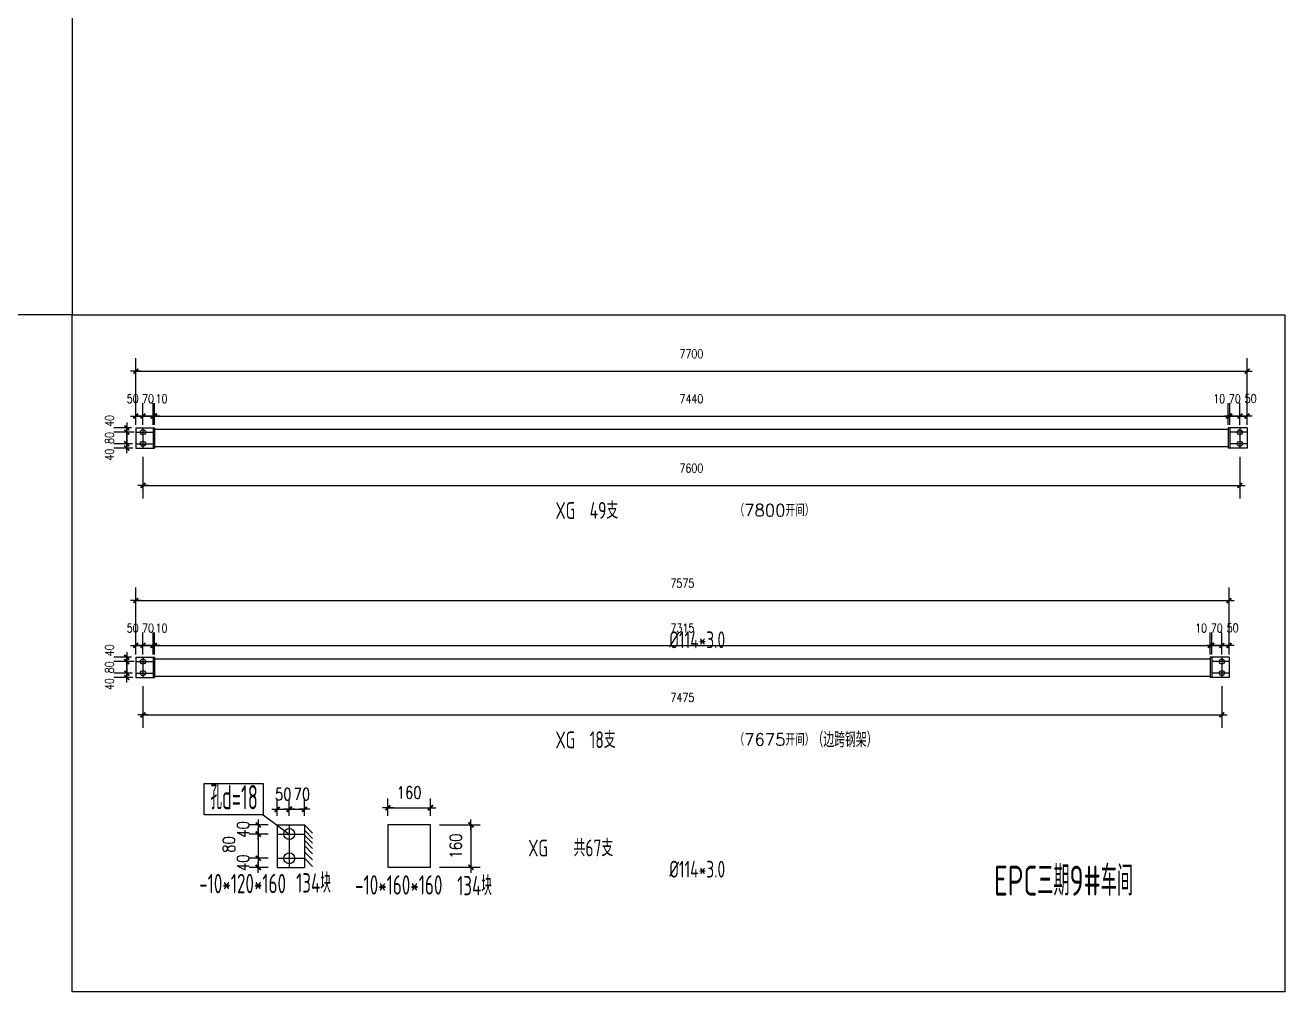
# Model space of a CAD drawing. Header units: millimetres. Extents: x 2451220 to 4527627, y -5186613 to -1639140.
# Drawn here: x 2564312 to 2573040, y -1757795 to -1751096 of the extents above; entities that cross this region are included whole.
import ezdxf
from ezdxf.enums import TextEntityAlignment as Align

# ---------------------------------------------------------------- set-up
doc = ezdxf.new("R2010")
doc.units = ezdxf.units.MM
doc.header["$LTSCALE"] = 1000
doc.header["$PDMODE"] = 34
doc.linetypes.add('CENTER', pattern=[50.8, 31.75, -6.35, 6.35, -6.35])
doc.layers.add('ADIM', color=3, linetype='Continuous')
doc.layers.add('轴线层', color=1, linetype='CENTER', lineweight=15)
doc.layers.add('钢架', color=7, linetype='Continuous', lineweight=25)
doc.styles.add('DIM_FONT', font='simplex.shx', dxfattribs={"width": 0.8, "bigfont": 'hztxt.shx'})
doc.styles.add('hz', font='gbenor.shx', dxfattribs={"width": 0.75, "height": 100, "bigfont": 'gbcbig.shx'})
doc.styles.get("Standard").update_dxf_attribs({"font": 'txt', "bigfont": 'gbcbig.shx'})
doc.styles.add('TSSD_Label', font='Tssdeng.shx', dxfattribs={"width": 0.7, "bigfont": 'hztxt.shx'})
doc.dimstyles.new('WGH(1)', dxfattribs={"dimscale": 1.2, "dimtxt": 100, "dimasz": 0.5, "dimexe": 75, "dimexo": 75, "dimgap": 75, "dimtad": 1, "dimdec": 0, "dimzin": 0, "dimdsep": 46, "dimtxsty": 'DIM_FONT', "dimblk1": '_DIMX', "dimblk2": '_DIMX', "dimsah": 1, "dimcen": 0.09, "dimclrd": 3, "dimclre": 3, "dimclrt": 7, "dimadec": 0, "dimazin": 0, "dimtfac": 1, "dimtdec": 0, "dimtix": 1, "dimtmove": 2, "dimatfit": 3, "dimldrblk": '_DIMX', "dimfxl": 1, "dimtolj": 1, "dimtzin": 0, "dimarcsym": 0})

# ---------------------------------------------------------------- blocks, each defined once
blk = doc.blocks.new('_DIMX')
blk.add_line((-150, 0), (150, 0))
at = {"const_width": 50}
blk.add_lwpolyline([(-70, -70), (70, 70)], dxfattribs=at)
blk = doc.blocks.new('*D205')
at = {"color": 3, "lineweight": -2}
for p, q in [((2565128.2, -1754086.6), (2565128.2, -1754375.8)), ((2572728.2, -1754086.6), (2572728.2, -1754375.8)), ((2565128.4, -1754285.8), (2572727.9, -1754285.8))]:
    blk.add_line(p, q, dxfattribs=at)
at = {"layer": 'Defpoints', "color": 0}
for p in [(2565128.2, -1753996.6), (2572728.2, -1753996.6), (2572728.2, -1754285.8)]:
    blk.add_point(p, dxfattribs=at)
at = {"color": 3, "lineweight": -2, "xscale": 0.24, "yscale": 0.24, "zscale": 0.24, "rotation": 180}
blk.add_blockref('_DIMX', (2565128.2, -1754285.8), dxfattribs=at)
at = {"color": 3, "lineweight": -2, "xscale": 0.24, "yscale": 0.24, "zscale": 0.24}
blk.add_blockref('_DIMX', (2572728.2, -1754285.8), dxfattribs=at)
at = {"color": 7, "insert": (2568928.2, -1754165.8), "char_height": 60, "attachment_point": 5, "style": 'DIM_FONT'}
blk.add_mtext('\\A1;7600', dxfattribs=at)
blk = doc.blocks.new('*D206')
at = {"color": 3, "lineweight": -2}
for p, q in [((2565078.2, -1753866.6), (2565078.2, -1753403.8)), ((2572778.2, -1753866.6), (2572778.2, -1753403.8)), ((2565078.4, -1753493.8), (2572777.9, -1753493.8))]:
    blk.add_line(p, q, dxfattribs=at)
at = {"layer": 'Defpoints', "color": 0}
for p in [(2572778.2, -1753493.8), (2565078.2, -1753956.6), (2572778.2, -1753956.6)]:
    blk.add_point(p, dxfattribs=at)
at = {"color": 3, "lineweight": -2, "xscale": 0.24, "yscale": 0.24, "zscale": 0.24, "rotation": 180}
blk.add_blockref('_DIMX', (2565078.2, -1753493.8), dxfattribs=at)
at = {"color": 3, "lineweight": -2, "xscale": 0.24, "yscale": 0.24, "zscale": 0.24}
blk.add_blockref('_DIMX', (2572778.2, -1753493.8), dxfattribs=at)
at = {"color": 7, "insert": (2568928.2, -1753373.8), "char_height": 60, "attachment_point": 5, "style": 'DIM_FONT'}
blk.add_mtext('\\A1;7700', dxfattribs=at)
blk = doc.blocks.new('*D207')
at = {"color": 3, "lineweight": -2}
for p, q in [((2565048.8, -1753886.6), (2564925.8, -1753886.6)), ((2564988.2, -1753916.6), (2564925.8, -1753916.6)), ((2565015.8, -1753886.4), (2565015.8, -1753886.1)), ((2565015.8, -1753886.6), (2565015.8, -1753916.6)), ((2565015.8, -1753916.9), (2565015.8, -1753917.1))]:
    blk.add_line(p, q, dxfattribs=at)
at = {"layer": 'Defpoints', "color": 0}
for p in [(2565015.8, -1753916.6), (2565078.2, -1753916.6), (2565138.8, -1753886.6)]:
    blk.add_point(p, dxfattribs=at)
at = {"color": 3, "lineweight": -2, "xscale": 0.24, "yscale": 0.24, "zscale": 0.24}
for p, rotation in [((2565015.8, -1753886.6), 270), ((2565015.8, -1753916.6), 90)]:
    blk.add_blockref('_DIMX', p, dxfattribs=dict(at, rotation=rotation))
at = {"color": 7, "insert": (2564895.8, -1753838.5), "char_height": 60, "attachment_point": 5, "rotation": 90, "style": 'DIM_FONT'}
blk.add_mtext('\\A1;40', dxfattribs=at)
blk = doc.blocks.new('*D208')
at = {"color": 3, "lineweight": -2}
for p, q in [((2565056.2, -1753996.6), (2564925.8, -1753996.6)), ((2565057.5, -1754026.6), (2564925.8, -1754026.6)), ((2565015.8, -1753996.4), (2565015.8, -1753996.1)), ((2565015.8, -1753996.6), (2565015.8, -1754026.6)), ((2565015.8, -1754026.9), (2565015.8, -1754027.1))]:
    blk.add_line(p, q, dxfattribs=at)
at = {"layer": 'Defpoints', "color": 0}
for p in [(2565015.8, -1754026.6), (2565146.2, -1753996.6), (2565147.5, -1754026.6)]:
    blk.add_point(p, dxfattribs=at)
at = {"color": 3, "lineweight": -2, "xscale": 0.24, "yscale": 0.24, "zscale": 0.24}
for p, rotation in [((2565015.8, -1753996.6), 270), ((2565015.8, -1754026.6), 90)]:
    blk.add_blockref('_DIMX', p, dxfattribs=dict(at, rotation=rotation))
at = {"color": 7, "insert": (2564895.8, -1754072.8), "char_height": 60, "attachment_point": 5, "rotation": 90, "style": 'DIM_FONT'}
blk.add_mtext('\\A1;40', dxfattribs=at)
blk = doc.blocks.new('*D1441')
at = {"color": 3, "lineweight": -2}
for p, q in [((2565078.2, -1753796.6), (2565078.2, -1753714.6)), ((2565128.2, -1753796.6), (2565128.2, -1753714.6)), ((2565077.9, -1753804.6), (2565077.7, -1753804.6)), ((2565078.2, -1753804.6), (2565128.2, -1753804.6)), ((2565128.4, -1753804.6), (2565128.7, -1753804.6))]:
    blk.add_line(p, q, dxfattribs=at)
at = {"layer": 'Defpoints', "color": 0}
for p in [(2565128.2, -1753804.6), (2565078.2, -1753886.6), (2565128.2, -1753886.6)]:
    blk.add_point(p, dxfattribs=at)
at = {"color": 3, "lineweight": -2, "xscale": 0.24, "yscale": 0.24, "zscale": 0.24}
blk.add_blockref('_DIMX', (2565078.2, -1753804.6), dxfattribs=at)
at = {"color": 3, "lineweight": -2, "xscale": 0.24, "yscale": 0.24, "zscale": 0.24, "rotation": 180}
blk.add_blockref('_DIMX', (2565128.2, -1753804.6), dxfattribs=at)
at = {"color": 7, "insert": (2565057.1, -1753684.6), "char_height": 60, "attachment_point": 5, "style": 'DIM_FONT'}
blk.add_mtext('\\A1;50', dxfattribs=at)
blk = doc.blocks.new('*D209')
at = {"color": 3, "lineweight": -2}
for p, q in [((2565128.2, -1753866.6), (2565128.2, -1753714.6)), ((2565198.2, -1753866.6), (2565198.2, -1753714.6)), ((2565127.9, -1753804.6), (2565127.7, -1753804.6)), ((2565128.2, -1753804.6), (2565198.2, -1753804.6)), ((2565198.4, -1753804.6), (2565198.7, -1753804.6))]:
    blk.add_line(p, q, dxfattribs=at)
at = {"layer": 'Defpoints', "color": 0}
for p in [(2565198.2, -1753804.6), (2565128.2, -1753956.6), (2565198.2, -1753956.6)]:
    blk.add_point(p, dxfattribs=at)
at = {"color": 3, "lineweight": -2, "xscale": 0.24, "yscale": 0.24, "zscale": 0.24}
blk.add_blockref('_DIMX', (2565128.2, -1753804.6), dxfattribs=at)
at = {"color": 3, "lineweight": -2, "xscale": 0.24, "yscale": 0.24, "zscale": 0.24, "rotation": 180}
blk.add_blockref('_DIMX', (2565198.2, -1753804.6), dxfattribs=at)
at = {"color": 7, "insert": (2565163.2, -1753684.6), "char_height": 60, "attachment_point": 5, "style": 'DIM_FONT'}
blk.add_mtext('\\A1;70', dxfattribs=at)
blk = doc.blocks.new('*D210')
at = {"color": 3, "lineweight": -2}
for p, q in [((2565208.2, -1753866.6), (2565208.2, -1753714.6)), ((2572648.2, -1753866.6), (2572648.2, -1753714.6)), ((2565208.4, -1753804.6), (2572647.9, -1753804.6))]:
    blk.add_line(p, q, dxfattribs=at)
at = {"layer": 'Defpoints', "color": 0}
for p in [(2572648.2, -1753804.6), (2565208.2, -1753956.6), (2572648.2, -1753956.6)]:
    blk.add_point(p, dxfattribs=at)
at = {"color": 3, "lineweight": -2, "xscale": 0.24, "yscale": 0.24, "zscale": 0.24, "rotation": 180}
blk.add_blockref('_DIMX', (2565208.2, -1753804.6), dxfattribs=at)
at = {"color": 3, "lineweight": -2, "xscale": 0.24, "yscale": 0.24, "zscale": 0.24}
blk.add_blockref('_DIMX', (2572648.2, -1753804.6), dxfattribs=at)
at = {"color": 7, "insert": (2568928.2, -1753684.6), "char_height": 60, "attachment_point": 5, "style": 'DIM_FONT'}
blk.add_mtext('\\A1;7440', dxfattribs=at)
blk = doc.blocks.new('*D211')
at = {"color": 3, "lineweight": -2}
for p, q in [((2572648.2, -1753796.6), (2572648.2, -1753714.6)), ((2572658.2, -1753866.6), (2572658.2, -1753714.6)), ((2572647.9, -1753804.6), (2572647.7, -1753804.6)), ((2572648.2, -1753804.6), (2572658.2, -1753804.6)), ((2572658.4, -1753804.6), (2572658.7, -1753804.6))]:
    blk.add_line(p, q, dxfattribs=at)
at = {"layer": 'Defpoints', "color": 0}
for p in [(2572658.2, -1753804.6), (2572648.2, -1753886.6), (2572658.2, -1753956.6)]:
    blk.add_point(p, dxfattribs=at)
at = {"color": 3, "lineweight": -2, "xscale": 0.24, "yscale": 0.24, "zscale": 0.24}
blk.add_blockref('_DIMX', (2572648.2, -1753804.6), dxfattribs=at)
at = {"color": 3, "lineweight": -2, "xscale": 0.24, "yscale": 0.24, "zscale": 0.24, "rotation": 180}
blk.add_blockref('_DIMX', (2572658.2, -1753804.6), dxfattribs=at)
at = {"color": 7, "insert": (2572584.8, -1753684.6), "char_height": 60, "attachment_point": 5, "style": 'DIM_FONT'}
blk.add_mtext('\\A1;10', dxfattribs=at)
blk = doc.blocks.new('*D1442')
at = {"color": 3, "lineweight": -2}
for p, q in [((2572658.2, -1753866.6), (2572658.2, -1753714.6)), ((2572728.2, -1753796.6), (2572728.2, -1753714.6)), ((2572657.9, -1753804.6), (2572657.7, -1753804.6)), ((2572658.2, -1753804.6), (2572728.2, -1753804.6)), ((2572728.4, -1753804.6), (2572728.7, -1753804.6))]:
    blk.add_line(p, q, dxfattribs=at)
at = {"layer": 'Defpoints', "color": 0}
for p in [(2572728.2, -1753804.6), (2572658.2, -1753956.6), (2572728.2, -1753886.6)]:
    blk.add_point(p, dxfattribs=at)
at = {"color": 3, "lineweight": -2, "xscale": 0.24, "yscale": 0.24, "zscale": 0.24}
blk.add_blockref('_DIMX', (2572658.2, -1753804.6), dxfattribs=at)
at = {"color": 3, "lineweight": -2, "xscale": 0.24, "yscale": 0.24, "zscale": 0.24, "rotation": 180}
blk.add_blockref('_DIMX', (2572728.2, -1753804.6), dxfattribs=at)
at = {"color": 7, "insert": (2572693.2, -1753684.6), "char_height": 60, "attachment_point": 5, "style": 'DIM_FONT'}
blk.add_mtext('\\A1;70', dxfattribs=at)
blk = doc.blocks.new('*D1443')
at = {"color": 3, "lineweight": -2}
for p, q in [((2572728.2, -1753867.3), (2572728.2, -1753714.6)), ((2572778.2, -1753796.6), (2572778.2, -1753714.6)), ((2572727.9, -1753804.6), (2572727.7, -1753804.6)), ((2572728.2, -1753804.6), (2572778.2, -1753804.6)), ((2572778.4, -1753804.6), (2572778.7, -1753804.6))]:
    blk.add_line(p, q, dxfattribs=at)
at = {"layer": 'Defpoints', "color": 0}
for p in [(2572778.2, -1753804.6), (2572728.2, -1753957.3), (2572778.2, -1753886.6)]:
    blk.add_point(p, dxfattribs=at)
at = {"color": 3, "lineweight": -2, "xscale": 0.24, "yscale": 0.24, "zscale": 0.24}
blk.add_blockref('_DIMX', (2572728.2, -1753804.6), dxfattribs=at)
at = {"color": 3, "lineweight": -2, "xscale": 0.24, "yscale": 0.24, "zscale": 0.24, "rotation": 180}
blk.add_blockref('_DIMX', (2572778.2, -1753804.6), dxfattribs=at)
at = {"color": 7, "insert": (2572803.1, -1753683.9), "char_height": 60, "attachment_point": 5, "style": 'DIM_FONT'}
blk.add_mtext('\\A1;50', dxfattribs=at)
blk = doc.blocks.new('*D1444')
at = {"color": 3, "lineweight": -2}
for p, q in [((2565198.2, -1753806.6), (2565198.2, -1753714.6)), ((2565208.2, -1753806.6), (2565208.2, -1753714.6)), ((2565197.9, -1753804.6), (2565197.7, -1753804.6)), ((2565208.2, -1753804.6), (2565198.2, -1753804.6)), ((2565208.4, -1753804.6), (2565208.7, -1753804.6))]:
    blk.add_line(p, q, dxfattribs=at)
at = {"layer": 'Defpoints', "color": 0}
for p in [(2565198.2, -1753804.6), (2565198.2, -1753896.6), (2565208.2, -1753896.6)]:
    blk.add_point(p, dxfattribs=at)
at = {"color": 3, "lineweight": -2, "xscale": 0.24, "yscale": 0.24, "zscale": 0.24}
blk.add_blockref('_DIMX', (2565198.2, -1753804.6), dxfattribs=at)
at = {"color": 3, "lineweight": -2, "xscale": 0.24, "yscale": 0.24, "zscale": 0.24, "rotation": 180}
blk.add_blockref('_DIMX', (2565208.2, -1753804.6), dxfattribs=at)
at = {"color": 7, "insert": (2565256.7, -1753684.6), "char_height": 60, "attachment_point": 5, "style": 'DIM_FONT'}
blk.add_mtext('\\A1;10', dxfattribs=at)
blk = doc.blocks.new('*D1445')
at = {"color": 3, "lineweight": -2}
for p, q in [((2565068.1, -1753916.6), (2564925.8, -1753916.6)), ((2565015.8, -1753916.4), (2565015.8, -1753916.1)), ((2565015.8, -1753916.6), (2565015.8, -1753996.6)), ((2564988.2, -1753996.6), (2564925.8, -1753996.6)), ((2565015.8, -1753996.9), (2565015.8, -1753997.1))]:
    blk.add_line(p, q, dxfattribs=at)
at = {"layer": 'Defpoints', "color": 0}
for p in [(2565158.1, -1753916.6), (2565015.8, -1753996.6), (2565078.2, -1753996.6)]:
    blk.add_point(p, dxfattribs=at)
at = {"color": 3, "lineweight": -2, "xscale": 0.24, "yscale": 0.24, "zscale": 0.24}
for p, rotation in [((2565015.8, -1753916.6), 270), ((2565015.8, -1753996.6), 90)]:
    blk.add_blockref('_DIMX', p, dxfattribs=dict(at, rotation=rotation))
at = {"color": 7, "insert": (2564895.8, -1753956.6), "char_height": 60, "attachment_point": 5, "rotation": 90, "style": 'DIM_FONT'}
blk.add_mtext('\\A1;80', dxfattribs=at)
blk = doc.blocks.new('*D212')
at = {"color": 3, "lineweight": -2}
for p, q in [((2565128.2, -1755676.3), (2565128.2, -1755965.5)), ((2572603.2, -1755676.3), (2572603.2, -1755965.5)), ((2565128.4, -1755875.5), (2572602.9, -1755875.5))]:
    blk.add_line(p, q, dxfattribs=at)
at = {"layer": 'Defpoints', "color": 0}
for p in [(2565128.2, -1755586.3), (2572603.2, -1755586.3), (2572603.2, -1755875.5)]:
    blk.add_point(p, dxfattribs=at)
at = {"color": 3, "lineweight": -2, "xscale": 0.24, "yscale": 0.24, "zscale": 0.24, "rotation": 180}
blk.add_blockref('_DIMX', (2565128.2, -1755875.5), dxfattribs=at)
at = {"color": 3, "lineweight": -2, "xscale": 0.24, "yscale": 0.24, "zscale": 0.24}
blk.add_blockref('_DIMX', (2572603.2, -1755875.5), dxfattribs=at)
at = {"color": 7, "insert": (2568865.7, -1755755.5), "char_height": 60, "attachment_point": 5, "style": 'DIM_FONT'}
blk.add_mtext('\\A1;7475', dxfattribs=at)
blk = doc.blocks.new('*D213')
at = {"color": 3, "lineweight": -2}
for p, q in [((2565078.2, -1755456.3), (2565078.2, -1754993.5)), ((2572653.2, -1755456.3), (2572653.2, -1754993.5)), ((2565078.4, -1755083.5), (2572652.9, -1755083.5))]:
    blk.add_line(p, q, dxfattribs=at)
at = {"layer": 'Defpoints', "color": 0}
for p in [(2572653.2, -1755083.5), (2565078.2, -1755546.3), (2572653.2, -1755546.3)]:
    blk.add_point(p, dxfattribs=at)
at = {"color": 3, "lineweight": -2, "xscale": 0.24, "yscale": 0.24, "zscale": 0.24, "rotation": 180}
blk.add_blockref('_DIMX', (2565078.2, -1755083.5), dxfattribs=at)
at = {"color": 3, "lineweight": -2, "xscale": 0.24, "yscale": 0.24, "zscale": 0.24}
blk.add_blockref('_DIMX', (2572653.2, -1755083.5), dxfattribs=at)
at = {"color": 7, "insert": (2568865.7, -1754963.5), "char_height": 60, "attachment_point": 5, "style": 'DIM_FONT'}
blk.add_mtext('\\A1;7575', dxfattribs=at)
blk = doc.blocks.new('*D214')
at = {"color": 3, "lineweight": -2}
for p, q in [((2565048.8, -1755476.3), (2564925.8, -1755476.3)), ((2564988.2, -1755506.3), (2564925.8, -1755506.3)), ((2565015.8, -1755476), (2565015.8, -1755475.8)), ((2565015.8, -1755476.3), (2565015.8, -1755506.3)), ((2565015.8, -1755506.5), (2565015.8, -1755506.7))]:
    blk.add_line(p, q, dxfattribs=at)
at = {"layer": 'Defpoints', "color": 0}
for p in [(2565015.8, -1755506.3), (2565078.2, -1755506.3), (2565138.8, -1755476.3)]:
    blk.add_point(p, dxfattribs=at)
at = {"color": 3, "lineweight": -2, "xscale": 0.24, "yscale": 0.24, "zscale": 0.24}
for p, rotation in [((2565015.8, -1755476.3), 270), ((2565015.8, -1755506.3), 90)]:
    blk.add_blockref('_DIMX', p, dxfattribs=dict(at, rotation=rotation))
at = {"color": 7, "insert": (2564895.8, -1755428.1), "char_height": 60, "attachment_point": 5, "rotation": 90, "style": 'DIM_FONT'}
blk.add_mtext('\\A1;40', dxfattribs=at)
blk = doc.blocks.new('*D215')
at = {"color": 3, "lineweight": -2}
for p, q in [((2565056.2, -1755586.3), (2564925.8, -1755586.3)), ((2565057.5, -1755616.3), (2564925.8, -1755616.3)), ((2565015.8, -1755586), (2565015.8, -1755585.8)), ((2565015.8, -1755586.3), (2565015.8, -1755616.3)), ((2565015.8, -1755616.5), (2565015.8, -1755616.7))]:
    blk.add_line(p, q, dxfattribs=at)
at = {"layer": 'Defpoints', "color": 0}
for p in [(2565015.8, -1755616.3), (2565146.2, -1755586.3), (2565147.5, -1755616.3)]:
    blk.add_point(p, dxfattribs=at)
at = {"color": 3, "lineweight": -2, "xscale": 0.24, "yscale": 0.24, "zscale": 0.24}
for p, rotation in [((2565015.8, -1755586.3), 270), ((2565015.8, -1755616.3), 90)]:
    blk.add_blockref('_DIMX', p, dxfattribs=dict(at, rotation=rotation))
at = {"color": 7, "insert": (2564895.8, -1755662.4), "char_height": 60, "attachment_point": 5, "rotation": 90, "style": 'DIM_FONT'}
blk.add_mtext('\\A1;40', dxfattribs=at)
blk = doc.blocks.new('*D1446')
at = {"color": 3, "lineweight": -2}
for p, q in [((2565078.2, -1755386.3), (2565078.2, -1755304.2)), ((2565128.2, -1755386.3), (2565128.2, -1755304.2)), ((2565077.9, -1755394.2), (2565077.7, -1755394.2)), ((2565078.2, -1755394.2), (2565128.2, -1755394.2)), ((2565128.4, -1755394.2), (2565128.7, -1755394.2))]:
    blk.add_line(p, q, dxfattribs=at)
at = {"layer": 'Defpoints', "color": 0}
for p in [(2565128.2, -1755394.2), (2565078.2, -1755476.3), (2565128.2, -1755476.3)]:
    blk.add_point(p, dxfattribs=at)
at = {"color": 3, "lineweight": -2, "xscale": 0.24, "yscale": 0.24, "zscale": 0.24}
blk.add_blockref('_DIMX', (2565078.2, -1755394.2), dxfattribs=at)
at = {"color": 3, "lineweight": -2, "xscale": 0.24, "yscale": 0.24, "zscale": 0.24, "rotation": 180}
blk.add_blockref('_DIMX', (2565128.2, -1755394.2), dxfattribs=at)
at = {"color": 7, "insert": (2565057.1, -1755274.2), "char_height": 60, "attachment_point": 5, "style": 'DIM_FONT'}
blk.add_mtext('\\A1;50', dxfattribs=at)
blk = doc.blocks.new('*D216')
at = {"color": 3, "lineweight": -2}
for p, q in [((2565128.2, -1755456.3), (2565128.2, -1755304.2)), ((2565198.2, -1755456.3), (2565198.2, -1755304.2)), ((2565127.9, -1755394.2), (2565127.7, -1755394.2)), ((2565128.2, -1755394.2), (2565198.2, -1755394.2)), ((2565198.4, -1755394.2), (2565198.7, -1755394.2))]:
    blk.add_line(p, q, dxfattribs=at)
at = {"layer": 'Defpoints', "color": 0}
for p in [(2565198.2, -1755394.2), (2565128.2, -1755546.3), (2565198.2, -1755546.3)]:
    blk.add_point(p, dxfattribs=at)
at = {"color": 3, "lineweight": -2, "xscale": 0.24, "yscale": 0.24, "zscale": 0.24}
blk.add_blockref('_DIMX', (2565128.2, -1755394.2), dxfattribs=at)
at = {"color": 3, "lineweight": -2, "xscale": 0.24, "yscale": 0.24, "zscale": 0.24, "rotation": 180}
blk.add_blockref('_DIMX', (2565198.2, -1755394.2), dxfattribs=at)
at = {"color": 7, "insert": (2565163.2, -1755274.2), "char_height": 60, "attachment_point": 5, "style": 'DIM_FONT'}
blk.add_mtext('\\A1;70', dxfattribs=at)
blk = doc.blocks.new('*D217')
at = {"color": 3, "lineweight": -2}
for p, q in [((2565208.2, -1755456.3), (2565208.2, -1755304.2)), ((2572523.2, -1755456.3), (2572523.2, -1755304.2)), ((2565208.4, -1755394.2), (2572522.9, -1755394.2))]:
    blk.add_line(p, q, dxfattribs=at)
at = {"layer": 'Defpoints', "color": 0}
for p in [(2572523.2, -1755394.2), (2565208.2, -1755546.3), (2572523.2, -1755546.3)]:
    blk.add_point(p, dxfattribs=at)
at = {"color": 3, "lineweight": -2, "xscale": 0.24, "yscale": 0.24, "zscale": 0.24, "rotation": 180}
blk.add_blockref('_DIMX', (2565208.2, -1755394.2), dxfattribs=at)
at = {"color": 3, "lineweight": -2, "xscale": 0.24, "yscale": 0.24, "zscale": 0.24}
blk.add_blockref('_DIMX', (2572523.2, -1755394.2), dxfattribs=at)
at = {"color": 7, "insert": (2568865.7, -1755274.2), "char_height": 60, "attachment_point": 5, "style": 'DIM_FONT'}
blk.add_mtext('\\A1;7315', dxfattribs=at)
blk = doc.blocks.new('*D218')
at = {"color": 3, "lineweight": -2}
for p, q in [((2572523.2, -1755386.3), (2572523.2, -1755304.2)), ((2572533.2, -1755456.3), (2572533.2, -1755304.2)), ((2572522.9, -1755394.2), (2572522.7, -1755394.2)), ((2572523.2, -1755394.2), (2572533.2, -1755394.2)), ((2572533.4, -1755394.2), (2572533.7, -1755394.2))]:
    blk.add_line(p, q, dxfattribs=at)
at = {"layer": 'Defpoints', "color": 0}
for p in [(2572533.2, -1755394.2), (2572523.2, -1755476.3), (2572533.2, -1755546.3)]:
    blk.add_point(p, dxfattribs=at)
at = {"color": 3, "lineweight": -2, "xscale": 0.24, "yscale": 0.24, "zscale": 0.24}
blk.add_blockref('_DIMX', (2572523.2, -1755394.2), dxfattribs=at)
at = {"color": 3, "lineweight": -2, "xscale": 0.24, "yscale": 0.24, "zscale": 0.24, "rotation": 180}
blk.add_blockref('_DIMX', (2572533.2, -1755394.2), dxfattribs=at)
at = {"color": 7, "insert": (2572459.8, -1755274.2), "char_height": 60, "attachment_point": 5, "style": 'DIM_FONT'}
blk.add_mtext('\\A1;10', dxfattribs=at)
blk = doc.blocks.new('*D1447')
at = {"color": 3, "lineweight": -2}
for p, q in [((2572533.2, -1755456.3), (2572533.2, -1755304.2)), ((2572603.2, -1755386.3), (2572603.2, -1755304.2)), ((2572532.9, -1755394.2), (2572532.7, -1755394.2)), ((2572533.2, -1755394.2), (2572603.2, -1755394.2)), ((2572603.4, -1755394.2), (2572603.7, -1755394.2))]:
    blk.add_line(p, q, dxfattribs=at)
at = {"layer": 'Defpoints', "color": 0}
for p in [(2572603.2, -1755394.2), (2572603.2, -1755476.3), (2572533.2, -1755546.3)]:
    blk.add_point(p, dxfattribs=at)
at = {"color": 3, "lineweight": -2, "xscale": 0.24, "yscale": 0.24, "zscale": 0.24}
blk.add_blockref('_DIMX', (2572533.2, -1755394.2), dxfattribs=at)
at = {"color": 3, "lineweight": -2, "xscale": 0.24, "yscale": 0.24, "zscale": 0.24, "rotation": 180}
blk.add_blockref('_DIMX', (2572603.2, -1755394.2), dxfattribs=at)
at = {"color": 7, "insert": (2572568.2, -1755274.2), "char_height": 60, "attachment_point": 5, "style": 'DIM_FONT'}
blk.add_mtext('\\A1;70', dxfattribs=at)
blk = doc.blocks.new('*D1448')
at = {"color": 3, "lineweight": -2}
for p, q in [((2572603.2, -1755457), (2572603.2, -1755304.2)), ((2572653.2, -1755386.3), (2572653.2, -1755304.2)), ((2572602.9, -1755394.2), (2572602.7, -1755394.2)), ((2572603.2, -1755394.2), (2572653.2, -1755394.2)), ((2572653.4, -1755394.2), (2572653.7, -1755394.2))]:
    blk.add_line(p, q, dxfattribs=at)
at = {"layer": 'Defpoints', "color": 0}
for p in [(2572653.2, -1755394.2), (2572653.2, -1755476.3), (2572603.2, -1755547)]:
    blk.add_point(p, dxfattribs=at)
at = {"color": 3, "lineweight": -2, "xscale": 0.24, "yscale": 0.24, "zscale": 0.24}
blk.add_blockref('_DIMX', (2572603.2, -1755394.2), dxfattribs=at)
at = {"color": 3, "lineweight": -2, "xscale": 0.24, "yscale": 0.24, "zscale": 0.24, "rotation": 180}
blk.add_blockref('_DIMX', (2572653.2, -1755394.2), dxfattribs=at)
at = {"color": 7, "insert": (2572678.1, -1755273.5), "char_height": 60, "attachment_point": 5, "style": 'DIM_FONT'}
blk.add_mtext('\\A1;50', dxfattribs=at)
blk = doc.blocks.new('*D1449')
at = {"color": 3, "lineweight": -2}
for p, q in [((2565198.2, -1755396.3), (2565198.2, -1755304.2)), ((2565208.2, -1755396.3), (2565208.2, -1755304.2)), ((2565197.9, -1755394.2), (2565197.7, -1755394.2)), ((2565208.2, -1755394.2), (2565198.2, -1755394.2)), ((2565208.4, -1755394.2), (2565208.7, -1755394.2))]:
    blk.add_line(p, q, dxfattribs=at)
at = {"layer": 'Defpoints', "color": 0}
for p in [(2565198.2, -1755394.2), (2565198.2, -1755486.3), (2565208.2, -1755486.3)]:
    blk.add_point(p, dxfattribs=at)
at = {"color": 3, "lineweight": -2, "xscale": 0.24, "yscale": 0.24, "zscale": 0.24}
blk.add_blockref('_DIMX', (2565198.2, -1755394.2), dxfattribs=at)
at = {"color": 3, "lineweight": -2, "xscale": 0.24, "yscale": 0.24, "zscale": 0.24, "rotation": 180}
blk.add_blockref('_DIMX', (2565208.2, -1755394.2), dxfattribs=at)
at = {"color": 7, "insert": (2565256.7, -1755274.2), "char_height": 60, "attachment_point": 5, "style": 'DIM_FONT'}
blk.add_mtext('\\A1;10', dxfattribs=at)
blk = doc.blocks.new('*D1450')
at = {"color": 3, "lineweight": -2}
for p, q in [((2565068.1, -1755506.3), (2564925.8, -1755506.3)), ((2565015.8, -1755506), (2565015.8, -1755505.8)), ((2565015.8, -1755506.3), (2565015.8, -1755586.3)), ((2564988.2, -1755586.3), (2564925.8, -1755586.3)), ((2565015.8, -1755586.5), (2565015.8, -1755586.7))]:
    blk.add_line(p, q, dxfattribs=at)
at = {"layer": 'Defpoints', "color": 0}
for p in [(2565158.1, -1755506.3), (2565015.8, -1755586.3), (2565078.2, -1755586.3)]:
    blk.add_point(p, dxfattribs=at)
at = {"color": 3, "lineweight": -2, "xscale": 0.24, "yscale": 0.24, "zscale": 0.24}
for p, rotation in [((2565015.8, -1755506.3), 270), ((2565015.8, -1755586.3), 90)]:
    blk.add_blockref('_DIMX', p, dxfattribs=dict(at, rotation=rotation))
at = {"color": 7, "insert": (2564895.8, -1755546.3), "char_height": 60, "attachment_point": 5, "rotation": 90, "style": 'DIM_FONT'}
blk.add_mtext('\\A1;80', dxfattribs=at)

msp = doc.modelspace()

# ---------------------------------------------------------------- linework, layer by layer
at = {"color": 1}
for p, q in [((2565078.2, -1753886.6), (2565078.2, -1754026.6)), ((2565078.2, -1753886.6), (2565208.2, -1753886.6)), ((2565078.2, -1753916.6), (2565198.2, -1753916.6)), ((2565198.2, -1753886.6), (2565198.2, -1754026.6)), ((2565208.2, -1753886.6), (2565208.2, -1754026.6)), ((2565208.2, -1753896.6), (2572648.2, -1753896.6)), ((2572648.2, -1753886.6), (2572648.2, -1754026.6)), ((2572778.2, -1753886.6), (2572648.2, -1753886.6)), ((2572658.2, -1753886.6), (2572658.2, -1754026.6)), ((2572658.2, -1753886.6), (2572658.2, -1754026.6)), ((2572778.2, -1753916.6), (2572658.2, -1753916.6)), ((2572728.2, -1753886.6), (2572728.2, -1754026.6)), ((2572728.2, -1753886.6), (2572728.2, -1754026.6)), ((2572728.2, -1753886.6), (2572728.2, -1754026.6)), ((2572728.2, -1753886.6), (2572728.2, -1754026.6)), ((2572728.2, -1753886.6), (2572728.2, -1754026.6)), ((2572728.2, -1753886.6), (2572728.2, -1754026.6)), ((2572728.2, -1753886.6), (2572728.2, -1754026.6)), ((2572728.2, -1753886.6), (2572728.2, -1754026.6)), ((2572728.2, -1753886.6), (2572728.2, -1754026.6)), ((2572728.2, -1753886.6), (2572728.2, -1754026.6)), ((2572728.2, -1753886.6), (2572728.2, -1754026.6)), ((2572728.2, -1753886.6), (2572728.2, -1754026.6)), ((2572778.2, -1753886.6), (2572778.2, -1754026.6)), ((2572778.2, -1753886.6), (2572778.2, -1754026.6)), ((2565078.2, -1753996.6), (2565198.2, -1753996.6)), ((2565078.2, -1754026.6), (2565208.2, -1754026.6)), ((2565208.2, -1754016.6), (2572648.2, -1754016.6)), ((2572778.2, -1754026.6), (2572648.2, -1754026.6)), ((2572778.2, -1753996.6), (2572658.2, -1753996.6)), ((2565078.2, -1755476.3), (2565078.2, -1755616.3)), ((2565078.2, -1755476.3), (2565208.2, -1755476.3)), ((2565078.2, -1755506.3), (2565198.2, -1755506.3)), ((2565198.2, -1755476.3), (2565198.2, -1755616.3)), ((2565208.2, -1755476.3), (2565208.2, -1755616.3)), ((2565208.2, -1755486.3), (2572523.2, -1755486.3)), ((2572523.2, -1755476.3), (2572523.2, -1755616.3)), ((2572653.2, -1755476.3), (2572523.2, -1755476.3)), ((2572533.2, -1755476.3), (2572533.2, -1755616.3)), ((2572533.2, -1755476.3), (2572533.2, -1755616.3)), ((2572653.2, -1755506.3), (2572533.2, -1755506.3)), ((2572603.2, -1755476.3), (2572603.2, -1755616.3)), ((2572603.2, -1755476.3), (2572603.2, -1755616.3)), ((2572603.2, -1755476.3), (2572603.2, -1755616.3)), ((2572603.2, -1755476.3), (2572603.2, -1755616.3)), ((2572603.2, -1755476.3), (2572603.2, -1755616.3)), ((2572603.2, -1755476.3), (2572603.2, -1755616.3)), ((2572603.2, -1755476.3), (2572603.2, -1755616.3)), ((2572603.2, -1755476.3), (2572603.2, -1755616.3)), ((2572603.2, -1755476.3), (2572603.2, -1755616.3)), ((2572603.2, -1755476.3), (2572603.2, -1755616.3)), ((2572603.2, -1755476.3), (2572603.2, -1755616.3)), ((2572603.2, -1755476.3), (2572603.2, -1755616.3)), ((2572653.2, -1755476.3), (2572653.2, -1755616.3)), ((2572653.2, -1755476.3), (2572653.2, -1755616.3)), ((2565078.2, -1755586.3), (2565198.2, -1755586.3)), ((2565078.2, -1755616.3), (2565208.2, -1755616.3)), ((2565208.2, -1755606.3), (2572523.2, -1755606.3)), ((2572653.2, -1755616.3), (2572523.2, -1755616.3)), ((2572653.2, -1755586.3), (2572533.2, -1755586.3)), ((2566058, -1756638.3), (2566058, -1756932.3)), ((2566058, -1756638.3), (2566247, -1756638.3)), ((2566142, -1756638.3), (2566142, -1756932.3)), ((2566247, -1756638.3), (2566247, -1756932.3)), ((2566247, -1756638.3), (2566303.2, -1756694.7)), ((2566825.5, -1756637.8), (2566825.5, -1756931.8)), ((2567119.5, -1756637.8), (2566825.5, -1756637.8)), ((2567119.5, -1756931.8), (2567119.5, -1756637.8)), ((2566058, -1756701.3), (2566247, -1756701.3)), ((2566247, -1756675.5), (2566303.2, -1756731.8)), ((2566247, -1756709.3), (2566303.2, -1756765.7)), ((2566247, -1756745), (2566303.2, -1756801.3)), ((2566247, -1756781.2), (2566303.2, -1756837.6)), ((2566247, -1756824.8), (2566303.2, -1756881.1)), ((2566058, -1756869.3), (2566247, -1756869.3)), ((2566058, -1756932.3), (2566247, -1756932.3)), ((2566247, -1756869.3), (2566303.2, -1756925.7)), ((2566825.5, -1756931.8), (2567119.5, -1756931.8))]:
    msp.add_line(p, q, dxfattribs=at)
at = {"color": 2}
for p, q in [((2565128.2, -1753886.6), (2565128.2, -1754026.6)), ((2572658.2, -1753886.6), (2572658.2, -1754026.6)), ((2572728.2, -1753886.6), (2572728.2, -1754026.6)), ((2572728.2, -1753886.6), (2572728.2, -1754026.6)), ((2572728.2, -1753886.6), (2572728.2, -1754026.6)), ((2572728.2, -1753886.6), (2572728.2, -1754026.6)), ((2572728.2, -1753886.6), (2572728.2, -1754026.6)), ((2572728.2, -1753886.6), (2572728.2, -1754026.6)), ((2572728.2, -1753886.6), (2572728.2, -1754026.6)), ((2572728.2, -1753886.6), (2572728.2, -1754026.6)), ((2572728.2, -1753886.6), (2572728.2, -1754026.6)), ((2572728.2, -1753887.3), (2572728.2, -1754027.3)), ((2572728.2, -1753887.3), (2572728.2, -1754027.3)), ((2572728.2, -1753887.3), (2572728.2, -1754027.3)), ((2572728.2, -1753887.3), (2572728.2, -1754027.3)), ((2572728.2, -1753887.3), (2572728.2, -1754027.3)), ((2572728.2, -1753887.3), (2572728.2, -1754027.3)), ((2572728.2, -1753887.3), (2572728.2, -1754027.3)), ((2572728.2, -1753887.3), (2572728.2, -1754027.3)), ((2572728.2, -1753887.3), (2572728.2, -1754027.3)), ((2572728.2, -1753887.3), (2572728.2, -1754027.3)), ((2565128.2, -1755476.3), (2565128.2, -1755616.3)), ((2572533.2, -1755476.3), (2572533.2, -1755616.3)), ((2572603.2, -1755476.3), (2572603.2, -1755616.3)), ((2572603.2, -1755476.3), (2572603.2, -1755616.3)), ((2572603.2, -1755476.3), (2572603.2, -1755616.3)), ((2572603.2, -1755476.3), (2572603.2, -1755616.3)), ((2572603.2, -1755476.3), (2572603.2, -1755616.3)), ((2572603.2, -1755476.3), (2572603.2, -1755616.3)), ((2572603.2, -1755476.3), (2572603.2, -1755616.3)), ((2572603.2, -1755476.3), (2572603.2, -1755616.3)), ((2572603.2, -1755476.3), (2572603.2, -1755616.3)), ((2572603.2, -1755477), (2572603.2, -1755617)), ((2572603.2, -1755477), (2572603.2, -1755617)), ((2572603.2, -1755477), (2572603.2, -1755617)), ((2572603.2, -1755477), (2572603.2, -1755617)), ((2572603.2, -1755477), (2572603.2, -1755617)), ((2572603.2, -1755477), (2572603.2, -1755617)), ((2572603.2, -1755477), (2572603.2, -1755617)), ((2572603.2, -1755477), (2572603.2, -1755617)), ((2572603.2, -1755477), (2572603.2, -1755617)), ((2572603.2, -1755477), (2572603.2, -1755617))]:
    msp.add_line(p, q, dxfattribs=at)
at = {"color": 3}
for p, q in [((2566058, -1756575.3), (2566058, -1756467.1)), ((2566142, -1756575.3), (2566142, -1756467.1)), ((2566142, -1756575.3), (2566142, -1756467.1)), ((2566247, -1756575.3), (2566247, -1756467.1)), ((2566825.5, -1756574.8), (2566825.5, -1756456.2)), ((2567119.5, -1756574.8), (2567119.5, -1756456.2)), ((2566057.8, -1756530.1), (2566057.5, -1756530.1)), ((2566058, -1756530.1), (2566142, -1756530.1)), ((2566141.8, -1756530.1), (2566141.5, -1756530.1)), ((2566142, -1756530.1), (2566247, -1756530.1)), ((2566142.3, -1756530.1), (2566142.5, -1756530.1)), ((2566247.3, -1756530.1), (2566247.5, -1756530.1)), ((2566825.8, -1756519.2), (2567119.3, -1756519.2)), ((2565995, -1756638.3), (2565864, -1756638.3)), ((2565927, -1756638.1), (2565927, -1756637.8)), ((2565927, -1756638.3), (2565927, -1756701.3)), ((2567182.5, -1756637.8), (2567463.4, -1756637.8)), ((2567400.4, -1756638), (2567400.4, -1756931.5)), ((2565995, -1756701.3), (2565864, -1756701.3)), ((2565995, -1756701.3), (2565864, -1756701.3)), ((2565927, -1756701.6), (2565927, -1756701.9)), ((2565927, -1756701.6), (2565927, -1756869.1)), ((2565995, -1756869.3), (2565864, -1756869.3)), ((2565995, -1756869.3), (2565864, -1756869.3)), ((2565995, -1756932.3), (2565864, -1756932.3)), ((2565927, -1756869.1), (2565927, -1756868.8)), ((2565927, -1756869.3), (2565927, -1756932.3)), ((2565927, -1756932.6), (2565927, -1756932.9)), ((2567182.5, -1756931.8), (2567463.4, -1756931.8))]:
    msp.add_line(p, q, dxfattribs=at)
msp.add_line((2565960.3, -1756567.3), (2566142, -1756701.3))
for points in [[(2564636.6, -1753102.7), (2545883.9, -1753102.7), (2545883.9, -1738493.1), (2564636.6, -1738493.1)], [(2564636.6, -1753102.7), (2573039.5, -1753102.7), (2573039.5, -1757794.9), (2564636.6, -1757794.9)], [(2565960.3, -1756567.3), (2565552, -1756567.3), (2565552, -1756351.7), (2565960.3, -1756351.7)]]:
    msp.add_lwpolyline(points, close=True)
at = {"color": 1}
for centre, radius in [((2565128.2, -1753916.6), 18), ((2572728.2, -1753916.6), 18), ((2565128.2, -1753996.6), 18), ((2572728.2, -1753996.6), 18), ((2565128.2, -1755506.3), 18), ((2572603.2, -1755506.3), 18), ((2565128.2, -1755586.3), 18), ((2572603.2, -1755586.3), 18), ((2566142, -1756701.3), 37.8), ((2566142, -1756869.3), 37.8)]:
    msp.add_circle(centre, radius, dxfattribs=at)

# ---------------------------------------------------------------- block references
at = {"color": 3, "yscale": 0.2519999998621643, "zscale": 0.252}
for p, xscale, rotation in [((2566825.5, -1756519.2), 0.2520000003278255, 180), ((2566142, -1756530.1), 0.2520000003278255, 180), ((2566247, -1756530.1), 0.2520000003278255, 180), ((2565927, -1756638.3), 0.2519999998621643, 270), ((2565927, -1756701.3), 0.2519999998621643, 90), ((2565927, -1756701.3), 0.2519999998621643, 90), ((2567400.4, -1756637.8), 0.2519999998621643, 90), ((2565927, -1756869.3), 0.2519999998621643, 270), ((2565927, -1756869.3), 0.2519999998621643, 270), ((2565927, -1756932.3), 0.2519999998621643, 90), ((2567400.4, -1756931.8), 0.2519999998621643, 270)]:
    msp.add_blockref('_DIMX', p, dxfattribs=dict(at, xscale=xscale, rotation=rotation))
at = {"color": 3, "xscale": 0.2520000003278255, "yscale": 0.2519999998621643, "zscale": 0.252}
for p in [(2567119.5, -1756519.2), (2566058, -1756530.1), (2566142, -1756530.1)]:
    msp.add_blockref('_DIMX', p, dxfattribs=at)

# ---------------------------------------------------------------- texts
at = {"color": 7, "char_height": 84, "attachment_point": 5, "style": 'DIM_FONT'}
for s, insert in [('\\A1;50', (2566100, -1756425.1)), ('\\A1;70', (2566229.2, -1756425.1)), ('\\A1;160', (2566972.5, -1756414.2))]:
    msp.add_mtext(s, dxfattribs=dict(at, insert=insert))
at = {"color": 7, "char_height": 84, "attachment_point": 5, "rotation": 90, "style": 'DIM_FONT'}
for s, insert in [('\\A1;40', (2565822, -1756669.8)), ('\\A1;80', (2565723.2, -1756774.2)), ('\\A1;160', (2567295.4, -1756784.8)), ('\\A1;40', (2565822, -1756900.8))]:
    msp.add_mtext(s, dxfattribs=dict(at, insert=insert))
at = {"layer": 'ADIM', "style": 'TSSD_Label', "width": 0.7}
for p in [(2569162, -1755448.7), (2569162, -1757038.4)]:
    msp.add_text('%%C114*3.0', height=116.52, dxfattribs=at).set_placement(p, align=Align.BOTTOM_RIGHT)
at = {"layer": 'ADIM', "char_height": 116.52, "attachment_point": 1, "style": 'TSSD_Label'}
for s, insert in [('XG ', (2567986.7, -1754401.1)), ('49支 ', (2568223.2, -1754400)), ('XG ', (2567986.7, -1755990.8)), ('18支 ', (2568223.2, -1755989.6)), ('XG ', (2567797.7, -1756740.9)), ('共67支 ', (2568111.7, -1756739.5))]:
    msp.add_mtext_dynamic_manual_height_columns(s, width=1506.743, gutter_width=12.5, heights=[336], dxfattribs=dict(at, insert=insert)).dxf.set("width", 1054.72)
at = {"layer": '轴线层', "color": 4, "linetype": 'ByBlock', "char_height": 83.33, "attachment_point": 1}
for s, insert in [('（7800开间）', (2569227.4, -1754415.8)), ('（7675开间）', (2569227.4, -1756005.4))]:
    msp.add_mtext_dynamic_manual_height_columns(s, width=1506.743, gutter_width=12.5, heights=[336], dxfattribs=dict(at, insert=insert))
at = {"layer": '轴线层', "color": 4, "linetype": 'ByBlock', "insert": (2569767.1, -1755995.8), "char_height": 104.17, "attachment_point": 1}
msp.add_mtext_dynamic_manual_height_columns('（边跨钢架）', width=1506.743, gutter_width=12.5, heights=[336], dxfattribs=at).dxf.set("width", 1883.428)
at = {"layer": '钢架', "lineweight": 13, "style": 'hz', "width": 0.705575}
msp.add_text('孔d=18', height=168, dxfattribs=at).set_placement((2565596.2, -1756530.2), (2565924.5, -1756530.2), align=Align.FIT)
at = {"layer": '钢架', "lineweight": -3, "style": 'hz', "width": 0.75}
for s, p in [('-10*120*160', (2565517.8, -1757112)), (' 134块', (2566134.3, -1757107.4)), ('-10*160*160', (2566597.8, -1757121.3)), ('134块', (2567304.6, -1757126.5))]:
    msp.add_text(s, height=134.4, dxfattribs=at).set_placement(p)
at = {"layer": '钢架', "lineweight": 13, "insert": (2571024.8, -1756921), "char_height": 207.28, "width": 1504.626, "attachment_point": 1, "style": 'hz'}
msp.add_mtext('EPC三期9#车间', dxfattribs=at)

# ---------------------------------------------------------------- dimensions: what is measured, and where the dimension line sits
at = {"color": 1}
for base, p1, p2, picture, middle in [((2572778.2, -1753493.8), (2565078.2, -1753956.6), (2572778.2, -1753956.6), '*D206', (2568928.2, -1753373.8)), ((2565198.2, -1753804.6), (2565128.2, -1753956.6), (2565198.2, -1753956.6), '*D209', (2565163.2, -1753684.6)), ((2572648.2, -1753804.6), (2565208.2, -1753956.6), (2572648.2, -1753956.6), '*D210', (2568928.2, -1753684.6)), ((2572728.2, -1753804.6), (2572658.2, -1753956.6), (2572728.2, -1753886.6), '*D1442', (2572693.2, -1753684.6)), ((2572728.2, -1754285.8), (2565128.2, -1753996.6), (2572728.2, -1753996.6), '*D205', (2568928.2, -1754165.8)), ((2572653.2, -1755083.5), (2565078.2, -1755546.3), (2572653.2, -1755546.3), '*D213', (2568865.7, -1754963.5)), ((2565198.2, -1755394.2), (2565128.2, -1755546.3), (2565198.2, -1755546.3), '*D216', (2565163.2, -1755274.2)), ((2572523.2, -1755394.2), (2565208.2, -1755546.3), (2572523.2, -1755546.3), '*D217', (2568865.7, -1755274.2)), ((2572603.2, -1755394.2), (2572533.2, -1755546.3), (2572603.2, -1755476.3), '*D1447', (2572568.2, -1755274.2)), ((2572603.2, -1755875.5), (2565128.2, -1755586.3), (2572603.2, -1755586.3), '*D212', (2568865.7, -1755755.5))]:
    dim = msp.add_linear_dim(base=base, p1=p1, p2=p2, dimstyle='WGH(1)', override={"dimtxt": 50, "dimasz": 0.2}, dxfattribs=at)
    dim.commit()
    dim.dimension.update_dxf_attribs({"geometry": picture, "text_midpoint": middle})
for base, p1, p2, picture, middle in [((2565128.2, -1753804.6), (2565078.2, -1753886.6), (2565128.2, -1753886.6), '*D1441', (2565057.1, -1753684.6)), ((2565198.2, -1753804.6), (2565208.2, -1753896.6), (2565198.2, -1753896.6), '*D1444', (2565256.7, -1753684.6)), ((2572658.2, -1753804.6), (2572648.2, -1753886.6), (2572658.2, -1753956.6), '*D211', (2572584.8, -1753684.6)), ((2572778.2, -1753804.6), (2572728.2, -1753957.3), (2572778.2, -1753886.6), '*D1443', (2572803.1, -1753683.9)), ((2565128.2, -1755394.2), (2565078.2, -1755476.3), (2565128.2, -1755476.3), '*D1446', (2565057.1, -1755274.2)), ((2565198.2, -1755394.2), (2565208.2, -1755486.3), (2565198.2, -1755486.3), '*D1449', (2565256.7, -1755274.2)), ((2572533.2, -1755394.2), (2572523.2, -1755476.3), (2572533.2, -1755546.3), '*D218', (2572459.8, -1755274.2)), ((2572653.2, -1755394.2), (2572603.2, -1755547), (2572653.2, -1755476.3), '*D1448', (2572678.1, -1755273.5))]:
    dim = msp.add_linear_dim(base=base, p1=p1, p2=p2, dimstyle='WGH(1)', override={"dimtxt": 50, "dimasz": 0.2}, dxfattribs=at)
    dim.commit()
    dim.dimension.update_dxf_attribs({"geometry": picture, "text_midpoint": middle, "dimtype": 160})
for base, p1, p2, picture, middle in [((2565015.8, -1753916.6), (2565138.8, -1753886.6), (2565078.2, -1753916.6), '*D207', (2564895.8, -1753838.5)), ((2565015.8, -1754026.6), (2565146.2, -1753996.6), (2565147.5, -1754026.6), '*D208', (2564895.8, -1754072.8)), ((2565015.8, -1755506.3), (2565138.8, -1755476.3), (2565078.2, -1755506.3), '*D214', (2564895.8, -1755428.1)), ((2565015.8, -1755616.3), (2565146.2, -1755586.3), (2565147.5, -1755616.3), '*D215', (2564895.8, -1755662.4))]:
    dim = msp.add_linear_dim(base=base, p1=p1, p2=p2, angle=90, text='40', dimstyle='WGH(1)', override={"dimtxt": 50, "dimasz": 0.2}, dxfattribs=at)
    dim.commit()
    dim.dimension.update_dxf_attribs({"geometry": picture, "text_midpoint": middle, "dimtype": 160})
for base, p1, p2, picture, middle in [((2565015.8, -1753996.6), (2565158.1, -1753916.6), (2565078.2, -1753996.6), '*D1445', (2564895.8, -1753956.6)), ((2565015.8, -1755586.3), (2565158.1, -1755506.3), (2565078.2, -1755586.3), '*D1450', (2564895.8, -1755546.3))]:
    dim = msp.add_linear_dim(base=base, p1=p1, p2=p2, angle=90, dimstyle='WGH(1)', override={"dimtxt": 50, "dimasz": 0.2}, dxfattribs=at)
    dim.commit()
    dim.dimension.update_dxf_attribs({"geometry": picture, "text_midpoint": middle})

doc.saveas('drawing.dxf')
